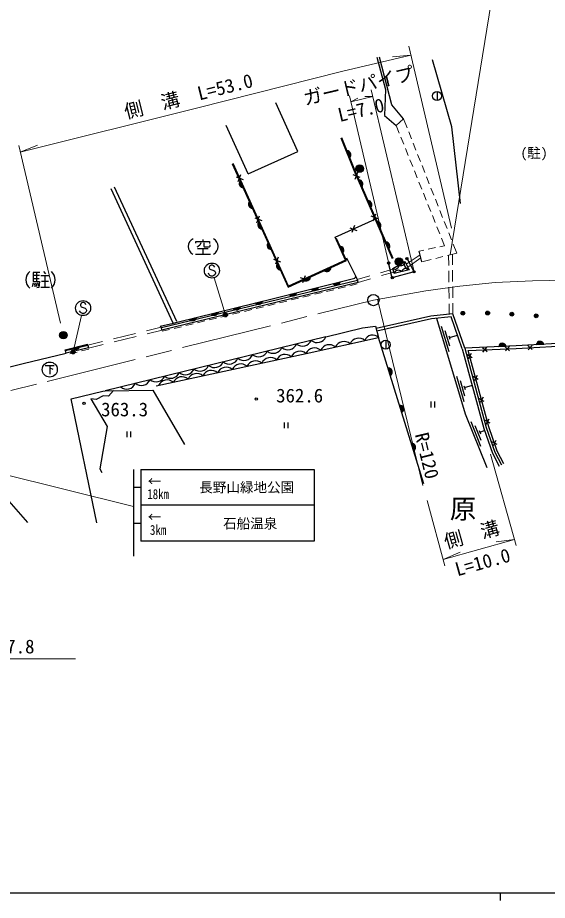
# Model space of a CAD drawing. Units: millimetres, scale not verified. Extents: x 40000 to 680000, y 20000 to 380000.
# Drawn here: x 204002 to 274266, y 204000 to 321121 of the extents above; entities that cross this region are included whole.
import ezdxf
from ezdxf.enums import TextEntityAlignment as Align

# ---------------------------------------------------------------- set-up
doc = ezdxf.new("R2010")
doc.units = ezdxf.units.MM
doc.header["$LTSCALE"] = 1000
doc.header["$PDMODE"] = 32
doc.header["$PDSIZE"] = 500
doc.linetypes.add('CHAIN', pattern=[18.5, 12, -1.5, 3.5, -1.5])
for name, color, linetype, lineweight in [('M-BGD', 7, 'Continuous', 25), ('M-BGD-EXST', 7, 'Continuous', 25), ('M-BMK', 2, 'CHAIN', 13), ('M-BMK-SRVR', 3, 'Continuous', 25), ('M-STR-HTXT', 7, 'Continuous', 13), ('M-STR-STRC', 7, 'Continuous', 25), ('M-TTL-BAND', 7, 'Continuous', 25)]:
    doc.layers.add(name, color=color, linetype=linetype, lineweight=lineweight)
doc.layers.add('M-BMK-HTXT', color=7, linetype='Continuous')
doc.styles.add('ＭＳ ゴシック', font='')
doc.styles.get('ＭＳ ゴシック').set_extended_font_data('MS Gothic')

msp = doc.modelspace()

# ---------------------------------------------------------------- hatches: boundary and pattern name
at = {"layer": 'M-BGD'}
for points in [[(267812, 277486, -0.82183), (268802, 277531)], [(272805, 277740, -0.82183), (273795, 277795)], [(253146, 274623, -0.82183), (253439, 273677)], [(254675, 269685, -0.82183), (254968, 268739)], [(256239, 264636, -0.82183), (256532, 263690)]]:
    msp.add_hatch(color=256, dxfattribs=at).paths.add_polyline_path(points)

# ---------------------------------------------------------------- linework, layer by layer
for p, q in [((259633, 311338), (259633, 310138)), ((254217, 306830), (255183, 307698)), ((234590, 300388), (231659, 306818)), ((224651, 280605), (216412, 298425)), ((225105, 280815), (216866, 298635)), ((228549, 291685), (228549, 291425)), ((227645, 291179), (227645, 291425)), ((227645, 291425), (229458, 291425)), ((227930, 290737), (227778, 290668)), ((229252, 290462), (227847, 290462)), ((228166, 290919), (227930, 290737)), ((228289, 291233), (228166, 290919)), ((228549, 290462), (228549, 289754)), ((228682, 291233), (228682, 290781)), ((228682, 290781), (228741, 290727)), ((228741, 290727), (229449, 290727)), ((229449, 290727), (229517, 290791)), ((229458, 291425), (229458, 291169)), ((229517, 290791), (229517, 290973)), ((227586, 289754), (229581, 289754)), ((257631, 288705), (257276, 290144)), ((206936, 287315), (206061, 287315)), ((206061, 287315), (206061, 286119)), ((206499, 287315), (206499, 286119)), ((207433, 287436), (207684, 287108)), ((206040, 285895), (205936, 285387)), ((206061, 286933), (206881, 286933)), ((206061, 286529), (206876, 286529)), ((206061, 286119), (206908, 286119)), ((206231, 285867), (206264, 285414)), ((206406, 285895), (206493, 285463)), ((206641, 285922), (206717, 285534)), ((206908, 286119), (206815, 285305)), ((207072, 286911), (208192, 286911)), ((207154, 286168), (208110, 286168)), ((207624, 286911), (207624, 285370)), ((223075, 279991), (249083, 286308)), ((223146, 279699), (249169, 286020)), ((206815, 285305), (206537, 285255)), ((207056, 285370), (208225, 285370)), ((260189, 280178), (261201, 276827)), ((244882, 278767), (215626, 271627)), ((260678, 279594), (261286, 277584)), ((261198, 278911), (261340, 278442)), ((261269, 278676), (262348, 279002)), ((210304, 277050), (213284, 277792)), ((213314, 277619), (210356, 276891)), ((213314, 277619), (213284, 277792)), ((213314, 277619), (213386, 277328)), ((257903, 259265), (251885, 278692)), ((252825, 278320), (252825, 277120)), ((272266, 277078), (271670, 277611)), ((271703, 277045), (272237, 277641)), ((272805, 277740), (273795, 277795)), ((210449, 276605), (210304, 277050)), ((213386, 277328), (210449, 276605)), ((264167, 276538), (263769, 275844)), ((266271, 276783), (265680, 277322)), ((265707, 276756), (266247, 277347)), ((267812, 277486), (268802, 277531)), ((269268, 276920), (268677, 277460)), ((268704, 276893), (269243, 277484)), ((264316, 275994), (263622, 276392)), ((253146, 274623), (253439, 273677)), ((262194, 273539), (263207, 270189)), ((262684, 272956), (263291, 270946)), ((265100, 273098), (264406, 273496)), ((264951, 273642), (264553, 272948)), ((263204, 272272), (263346, 271803)), ((263275, 272038), (264347, 272362)), ((265884, 270202), (265190, 270600)), ((265735, 270747), (265337, 270053)), ((254675, 269685), (254968, 268739)), ((258809, 270180), (258809, 269397)), ((259276, 270180), (259276, 269397)), ((239360, 267419), (239360, 266636)), ((239827, 267419), (239827, 266636)), ((264122, 267528), (265421, 264278)), ((266668, 267306), (265974, 267705)), ((266519, 267851), (266121, 267157)), ((218486, 266219), (218486, 265436)), ((218953, 266219), (218953, 265436)), ((264661, 266989), (265440, 265039)), ((265238, 266353), (265420, 265898)), ((265329, 266126), (265926, 266364)), ((267627, 264487), (266906, 264833)), ((267439, 265019), (267093, 264298)), ((256239, 264636), (256532, 263690))]:
    msp.add_line(p, q, dxfattribs=at)
for points in [[(251652, 315882), (252797, 311571), (252644, 308119), (254217, 306830)], [(255183, 307698), (253636, 309540), (251996, 315863)], [(262742, 296465), (261584, 306642), (259011, 315504)], [(234590, 300388), (241149, 303377), (238237, 309816)], [(253799, 289171), (248738, 300868), (246991, 305184)], [(232479, 301710), (239901, 285372), (247604, 288886), (246281, 291816)], [(222887, 280170), (224679, 280601), (225142, 280700), (238108, 283911), (248724, 286542), (248845, 286799), (247654, 289215)], [(249169, 286020), (249079, 286324), (248845, 286799)], [(263312, 277280), (261746, 281824), (258827, 281509), (251557, 279860)], [(262981, 277166), (261506, 281446), (258884, 281163), (251652, 279523)], [(259556, 281235), (263381, 268574), (266231, 261444)], [(223146, 279699), (223075, 279991), (222887, 280170)], [(244882, 278767), (249755, 279957), (251465, 280187), (251885, 278692)], [(222381, 272249), (242252, 276558), (251885, 278692)], [(292657, 269464), (291422, 277676), (281376, 278021), (277970, 278025), (270110, 277591), (263312, 277280)], [(268499, 261932), (267632, 263622), (266504, 266829), (263764, 276950), (270128, 277241), (277979, 277675), (281370, 277671), (290386, 277355), (291882, 268597), (297905, 269796), (302208, 275417), (308373, 274769), (310912, 274330), (313866, 273840), (321404, 272213), (332201, 269614), (338142, 268274)], [(187382, 270914), (204727, 275242), (210449, 276605)], [(262981, 277166), (265835, 266621), (266987, 263345), (267876, 261612)], [(263312, 277280), (266170, 266725), (267309, 263483), (268187, 261772)], [(214502, 254101), (211078, 270540), (215285, 271544), (215626, 271627)], [(216725, 271637), (216052, 270897), (215351, 270951), (214416, 270474), (213724, 270555), (215854, 266870), (214884, 261255), (215176, 260773)], [(215626, 271627), (221952, 271687), (226140, 264476)], [(205347, 254114), (199409, 260838), (196416, 266088), (165964, 258781), (163100, 257745), (163303, 256837)]]:
    msp.add_lwpolyline(points, dxfattribs=at)
msp.add_lwpolyline([(253940, 287165), (253766, 287841), (255342, 288785), (255937, 287662)], close=True, dxfattribs=at)
for centre, radius in [((259633, 310738), 600), ((249373, 301098), 500), ((249373, 301098), 409), ((249373, 301098), 318), ((249373, 301098), 227), ((249373, 301098), 136), ((249373, 301098), 45.5), ((254581, 288745), 500), ((254581, 288745), 409), ((254581, 288745), 318), ((254581, 288745), 227), ((254581, 288745), 136), ((254581, 288745), 45.5), ((210064, 278993), 500), ((210064, 278993), 409), ((210064, 278993), 318), ((210064, 278993), 227), ((210064, 278993), 136), ((210064, 278993), 45.5), ((252825, 277720), 600), ((235648, 270519), 150), ((212811, 269956), 150)]:
    msp.add_circle(centre, radius, dxfattribs=at)
for centre, radius, start, end in [((247618, 302926), 567, 320.11053, 83.96556), ((247618, 302926), 453, 328.06992, 76.00616), ((247618, 302926), 340, 343.69529, 60.38079), ((233952, 299114), 567, 142.50361, 266.35864), ((233952, 299114), 453, 150.463, 258.39925), ((233952, 299114), 340, 166.08838, 242.77387), ((249237, 299044), 567, 321.46811, 85.32314), ((249237, 299044), 453, 329.4275, 77.36374), ((249237, 299044), 340, 345.05287, 61.73837), ((235192, 296383), 567, 142.50361, 266.35864), ((235192, 296383), 453, 150.463, 258.39925), ((235192, 296383), 340, 166.08838, 242.77387), ((250428, 296290), 567, 321.46811, 85.32314), ((250428, 296290), 453, 329.4275, 77.36374), ((250428, 296290), 340, 345.05287, 61.73837), ((236433, 293652), 567, 142.50361, 266.35864), ((251620, 293537), 567, 321.46811, 85.32314), ((251620, 293537), 453, 329.4275, 77.36374), ((236433, 293652), 453, 150.463, 258.39925), ((236433, 293652), 340, 166.08838, 242.77387), ((251620, 293537), 340, 345.05287, 61.73837), ((227722, 290740), 1106, 113.71495, 243.79432), ((229512, 290751), 1100, 295.17877, 65.65461), ((237674, 290920), 567, 142.50361, 266.35864), ((237674, 290920), 453, 150.463, 258.39925), ((237674, 290920), 340, 166.08838, 242.77387), ((246699, 290241), 567, 322.36673, 86.22176), ((246699, 290241), 453, 330.32612, 78.26237), ((246699, 290241), 340, 345.9515, 62.63699), ((252811, 290784), 567, 321.46811, 85.32314), ((252811, 290784), 453, 329.4275, 77.36374), ((252811, 290784), 340, 345.05287, 61.73837), ((238915, 288189), 567, 142.50361, 266.35864), ((238915, 288189), 453, 150.463, 258.39925), ((238915, 288189), 340, 166.08838, 242.77387), ((254056, 288250), 502, 234.61384, 7.1999), ((254845, 288722), 502, 234.61384, 7.1999), ((256102, 288468), 823, 157.37403, 258.46239), ((206590, 286338), 1485, 131.69789, 228.01917), ((207442, 286332), 1521, 312.86378, 47.4164), ((245007, 287994), 567, 232.59155, 356.44658), ((245007, 287994), 453, 240.55094, 348.48719), ((245007, 287994), 340, 256.17632, 332.86181), ((254510, 287006), 591, 43.48929, 164.4686), ((255509, 287255), 591, 43.48929, 164.4686), ((242277, 286749), 567, 232.59155, 356.44658), ((242277, 286749), 453, 240.55094, 348.48719), ((242277, 286749), 340, 256.17632, 332.86181), ((246264, 286207), 567, 221.98968, 345.8447), ((246264, 286207), 453, 229.94907, 337.88531), ((246264, 286207), 340, 245.57444, 322.25994), ((240440, 284764), 567, 221.98968, 345.8447), ((243352, 285485), 567, 221.98968, 345.8447), ((243352, 285485), 453, 229.94907, 337.88531), ((243352, 285485), 340, 245.57444, 322.25994), ((235929, 283646), 567, 221.98257, 345.8376), ((235929, 283646), 453, 229.94197, 337.87821), ((235929, 283646), 340, 245.56734, 322.25284), ((240440, 284764), 453, 229.94907, 337.88531), ((240440, 284764), 340, 245.57444, 322.25994), ((233017, 282925), 567, 221.98257, 345.8376), ((233017, 282925), 453, 229.94197, 337.87821), ((233017, 282925), 340, 245.56734, 322.25284), ((227193, 281483), 567, 221.98257, 345.8376), ((227193, 281483), 453, 229.94197, 337.87821), ((227193, 281483), 340, 245.56734, 322.25284), ((230105, 282204), 567, 221.98257, 345.8376), ((230105, 282204), 453, 229.94197, 337.87821), ((230105, 282204), 340, 245.56734, 322.25284), ((243733, 279259), 1250, 230.58582, 336.84602), ((251107, 277887), 1119, 45.9501, 159.0207), ((239847, 278311), 1250, 230.58582, 336.84602), ((241790, 278785), 1250, 230.58582, 336.84602), ((245343, 276475), 1250, 49.3553, 155.6155), ((247296, 276907), 1250, 49.3553, 155.6155), ((249248, 277339), 1250, 49.3553, 155.6155), ((268311, 277411), 505, 13.78995, 171.44814), ((273305, 277669), 505, 14.33326, 171.99145), ((211730, 277680), 567, 222.0484, 345.90343), ((211730, 277680), 453, 230.0078, 337.94404), ((211730, 277680), 340, 245.63317, 322.31867), ((235961, 277362), 1250, 230.58582, 336.84602), ((237904, 277836), 1250, 230.58582, 336.84602), ((239479, 275190), 1250, 49.10601, 155.36622), ((241433, 275613), 1250, 49.10601, 155.36622), ((243390, 276042), 1250, 49.3553, 155.6155), ((230132, 275939), 1250, 230.58582, 336.84602), ((232075, 276414), 1250, 230.58582, 336.84602), ((234018, 276888), 1250, 230.58582, 336.84602), ((235570, 274342), 1250, 49.10601, 155.36622), ((237524, 274766), 1250, 49.10601, 155.36622), ((226246, 274991), 1250, 230.58582, 336.84602), ((228189, 275465), 1250, 230.58582, 336.84602), ((229706, 273070), 1250, 49.10601, 155.36622), ((231661, 273494), 1250, 49.10601, 155.36622), ((233615, 273918), 1250, 49.10601, 155.36622), ((253199, 274121), 505, 298.38074, 96.03893), ((220417, 273568), 1250, 230.58582, 336.84602), ((222360, 274043), 1250, 230.58582, 336.84602), ((223842, 271799), 1250, 49.10601, 155.36622), ((224303, 274517), 1250, 230.58582, 336.84602), ((225797, 272222), 1250, 49.10601, 155.36622), ((227751, 272646), 1250, 49.10601, 155.36622), ((218474, 273094), 1250, 230.58582, 336.84602), ((254728, 269183), 505, 298.38074, 96.03893), ((256292, 264134), 505, 298.38074, 96.03893)]:
    msp.add_arc(centre, radius, start, end, dxfattribs=at)
at = {"layer": 'M-BGD-EXST'}
for p, q in [((207661, 274973), (208861, 274973)), ((208261, 274973), (208261, 273823)), ((208261, 274673), (208661, 274473))]:
    msp.add_line(p, q, dxfattribs=at)
msp.add_circle((208261, 274423), 1000, dxfattribs=at)
at = {"layer": 'M-BMK'}
msp.add_lwpolyline([(154091, 259402), (251186, 283653), (258157, 284875), (262665, 285499), (267334, 285960), (272302, 286189), (277434, 286321), (283220, 286233), (286929, 285902), (291364, 285538), (296132, 284810), (300499, 283942), (339700, 275183)], dxfattribs=at)
at = {"layer": 'M-BMK-SRVR'}
msp.add_circle((251186, 283653), 750, dxfattribs=at)
at = {"layer": 'M-STR-HTXT'}
for p, q in [((261391, 289668), (266829, 323153)), ((261564, 293194), (255883, 317339)), ((256165, 316143), (253720, 315919)), ((253688, 286607), (248008, 310751)), ((248194, 309959), (251110, 310645)), ((248194, 309959), (249106, 310448)), ((251110, 310645), (250075, 310676)), ((256581, 287393), (250900, 311537)), ((255656, 306508), (255183, 307698)), ((254628, 305805), (254217, 306830)), ((256246, 305021), (255877, 305950)), ((255224, 304320), (254851, 305248)), ((209680, 280581), (204148, 304140)), ((204353, 303267), (206628, 304190)), ((255819, 302835), (255447, 303763)), ((256836, 303534), (256467, 304463)), ((256415, 301350), (256043, 302278)), ((257426, 302046), (257057, 302976)), ((258016, 300559), (257647, 301489)), ((257010, 299865), (256638, 300793)), ((258606, 299072), (258237, 300002)), ((257606, 298380), (257234, 299308)), ((258201, 296895), (257829, 297823)), ((259196, 297585), (258828, 298514)), ((258797, 295409), (258425, 296338)), ((259786, 296098), (259418, 297027)), ((260376, 294610), (260008, 295540)), ((259393, 293924), (259020, 294853)), ((260967, 293123), (260598, 294053)), ((259988, 292439), (259616, 293368)), ((260623, 290857), (260211, 291883)), ((261557, 291636), (261188, 292565)), ((258461, 290396), (259439, 290605)), ((260025, 290730), (260623, 290857)), ((262250, 289888), (261778, 291078)), ((255551, 288392), (257397, 289655)), ((257276, 290144), (257874, 290271)), ((259456, 289173), (260425, 289421)), ((261006, 289569), (262250, 289888)), ((261186, 288241), (261173, 289612)), ((261685, 288331), (261671, 289740)), ((255739, 288036), (257499, 289240)), ((257631, 288705), (258875, 289024)), ((253788, 287756), (252143, 287271)), ((253888, 287369), (252254, 286887)), ((261206, 286041), (261192, 287541)), ((261705, 286132), (261691, 287631)), ((231559, 281672), (230064, 286603)), ((248070, 285547), (249042, 285783)), ((250705, 286847), (249060, 286362)), ((250815, 286462), (249181, 285980)), ((243405, 284414), (244377, 284650)), ((244960, 284792), (245932, 285028)), ((246515, 285169), (247487, 285405)), ((261227, 283841), (261213, 285341)), ((261726, 283932), (261712, 285432)), ((238741, 283281), (239713, 283517)), ((240296, 283659), (241267, 283895)), ((241851, 284036), (242822, 284272)), ((251728, 283748), (257761, 259043)), ((234077, 282148), (235048, 282384)), ((235631, 282526), (236603, 282762)), ((237186, 282904), (238158, 283140)), ((261247, 281770), (261234, 283141)), ((261746, 281824), (261733, 283232)), ((211352, 276765), (212457, 281604)), ((229412, 281015), (230384, 281252)), ((230967, 281393), (231939, 281629)), ((232522, 281771), (233493, 282007)), ((221082, 279558), (223032, 280032)), ((224748, 279883), (225719, 280119)), ((226303, 280260), (227274, 280496)), ((227857, 280638), (228829, 280874)), ((216710, 278496), (219625, 279204)), ((216820, 278111), (219735, 278819)), ((221193, 279173), (223158, 279651)), ((223193, 279505), (224165, 279741)), ((213303, 277668), (215252, 278141)), ((213397, 277279), (215362, 277757)), ((211880, 276751), (210909, 276512)), ((213434, 277134), (212463, 276894)), ((187269, 264229), (219351, 256244)), ((270135, 251099), (266746, 263205)), ((258320, 257053), (260688, 248390)), ((260458, 249233), (269916, 251881)), ((269916, 251881), (267483, 251554)), ((260458, 249233), (262707, 250217)), ((187749, 236057), (211696, 236057))]:
    msp.add_line(p, q, dxfattribs=at)
msp.add_lwpolyline([(204353, 303267), (227891, 309164), (246971, 313980), (256165, 316143)], dxfattribs=at)
at = {"layer": 'M-STR-STRC'}
for p, q in [((232975, 300006), (233912, 299654)), ((233268, 299362), (233619, 300298)), ((248477, 300329), (249407, 299961)), ((248758, 299680), (249126, 300610)), ((235457, 294543), (236393, 294192)), ((235749, 293899), (236101, 294835)), ((250860, 294822), (251789, 294454)), ((251141, 294173), (251509, 295103)), ((248060, 293251), (248995, 292898)), ((248704, 293542), (248351, 292607)), ((238231, 288436), (238582, 289373)), ((229500, 288198), (229409, 288016)), ((229682, 288289), (229500, 288198)), ((229864, 288289), (229682, 288289)), ((230046, 288198), (229864, 288289)), ((230137, 288016), (230046, 288198)), ((237939, 289080), (238875, 288729)), ((253654, 286753), (253261, 288415)), ((255703, 289016), (256509, 287525)), ((229409, 287016), (229318, 287198)), ((229409, 288016), (229409, 287925)), ((229409, 287925), (229500, 287743)), ((229500, 286925), (229409, 287016)), ((229500, 287743), (230046, 287561)), ((230046, 287561), (230137, 287471)), ((230137, 287016), (230046, 286925)), ((230137, 287471), (230227, 287289)), ((230227, 287198), (230137, 287016)), ((230227, 287289), (230227, 287198)), ((256436, 287353), (253833, 286646)), ((229682, 286834), (229500, 286925)), ((229864, 286834), (229682, 286834)), ((230046, 286925), (229864, 286834)), ((242481, 286270), (241544, 286620)), ((241838, 285977), (242188, 286914)), ((212408, 283219), (212317, 283037)), ((212317, 283037), (212317, 282946)), ((212317, 282946), (212408, 282765)), ((212590, 283310), (212408, 283219)), ((212408, 282765), (212953, 282583)), ((212771, 283310), (212590, 283310)), ((212953, 283219), (212771, 283310)), ((213044, 283037), (212953, 283219)), ((212953, 282583), (213044, 282492)), ((213044, 282492), (213135, 282310)), ((213135, 282310), (213135, 282219)), ((212317, 282037), (212226, 282219)), ((212408, 281946), (212317, 282037)), ((212590, 281856), (212408, 281946)), ((212771, 281856), (212590, 281856)), ((212953, 281946), (212771, 281856)), ((213044, 282037), (212953, 281946)), ((213135, 282219), (213044, 282037)), ((219351, 261177), (219351, 249677)), ((220351, 261177), (220351, 251677)), ((220351, 261177), (243351, 261177)), ((243351, 261177), (243351, 251677)), ((219351, 258802), (220351, 258802)), ((243351, 256427), (220351, 256427)), ((219351, 254052), (220351, 254052)), ((243351, 251677), (220351, 251677))]:
    msp.add_line(p, q, dxfattribs=at)
for points in [[(253707, 289132), (248646, 300829), (246898, 305147)], [(247472, 288935), (239951, 285505), (232570, 301752)], [(247472, 288935), (246100, 291975), (251432, 294390)]]:
    msp.add_lwpolyline(points, dxfattribs=at)
for centre, radius in [((255632, 289148), 150), ((229773, 287561), 1000), ((253227, 288561), 150), ((253227, 288561), 120), ((253227, 288561), 100), ((255632, 289148), 120), ((255632, 289148), 100), ((256581, 287393), 150), ((256581, 287393), 120), ((256581, 287393), 100), ((253688, 286607), 150), ((253688, 286607), 120), ((253688, 286607), 100), ((212680, 282583), 1000), ((231559, 281672), 150), ((231559, 281672), 120), ((231559, 281672), 90), ((231559, 281672), 60), ((231559, 281672), 30), ((231559, 281672), 20), ((263060, 281898), 250), ((263060, 281898), 204), ((263060, 281898), 159), ((263060, 281898), 114), ((263060, 281898), 68.2), ((263060, 281898), 22.7), ((266342, 281928), 250), ((266342, 281928), 204), ((266342, 281928), 159), ((266342, 281928), 114), ((266342, 281928), 68.2), ((266342, 281928), 22.7), ((269557, 281777), 250), ((269557, 281777), 204), ((269557, 281777), 159), ((269557, 281777), 114), ((269557, 281777), 68.2), ((269557, 281777), 22.7), ((272793, 281562), 250), ((272793, 281562), 204), ((272793, 281562), 159), ((272793, 281562), 114), ((272793, 281562), 68.2), ((272793, 281562), 22.7), ((211352, 276765), 150), ((211352, 276765), 120), ((211352, 276765), 90), ((211352, 276765), 60), ((211352, 276765), 30), ((211352, 276765), 20)]:
    msp.add_circle(centre, radius, dxfattribs=at)
for p in [(231559, 281672), (211352, 276765)]:
    msp.add_point(p, dxfattribs=at)
at = {"layer": 'M-TTL-BAND'}
for p, q in [((40000, 205000), (579000, 205000)), ((268000, 205000), (268000, 204000))]:
    msp.add_line(p, q, dxfattribs=at)

# ---------------------------------------------------------------- texts
at = {"layer": 'M-BGD', "style": 'ＭＳ ゴシック'}
for s, p in [('362.6', (241406, 270979)), ('363.3', (218187, 269138))]:
    msp.add_text(s, height=1833, dxfattribs=at).set_placement(p, align=Align.MIDDLE_CENTER)
at = {"layer": 'M-BMK-HTXT', "style": 'ＭＳ ゴシック'}
for s, height, p in [('(駐)', 1320, (272505, 303171)), ('原', 2566, (263080, 255947))]:
    msp.add_text(s, height=height, dxfattribs=at).set_placement(p, align=Align.MIDDLE_CENTER)
at = {"layer": 'M-STR-HTXT', "style": 'ＭＳ ゴシック'}
for s, rotation, p in [('ガードパイプ', 13.239, (249571, 310673)), ('側\u3000溝\u3000L=53.0', 14.064, (227020, 309294)), ('L=7.0', 13.239, (249881, 307454)), ('R=120', 283.724, (256885, 262659)), ('側\u3000溝', 15.64, (264623, 251124)), ('L=10.0', 15.64, (266079, 247466))]:
    msp.add_text(s, height=1833, rotation=rotation, dxfattribs=at).set_placement(p, align=Align.BOTTOM_CENTER)
msp.add_text('土管φ200 L=7.8', height=1833, dxfattribs=at).set_placement((206236, 236218), align=Align.BOTTOM_RIGHT)
at = {"layer": 'M-STR-STRC', "style": 'ＭＳ ゴシック'}
for s, p in [('←', (222157, 259609)), ('長野山緑地公園', (234392, 258802)), ('←', (222157, 254859)), ('石船温泉', (234848, 254004))]:
    msp.add_text(s, height=1320, dxfattribs=at).set_placement(p, align=Align.MIDDLE_CENTER)
at = {"layer": 'M-STR-STRC', "style": 'ＭＳ ゴシック', "width": 0.8}
for s, p in [('18km', (222635, 257902)), ('3km', (222635, 253152))]:
    msp.add_text(s, height=1320, dxfattribs=at).set_placement(p, align=Align.MIDDLE_CENTER)

doc.saveas('drawing.dxf')
